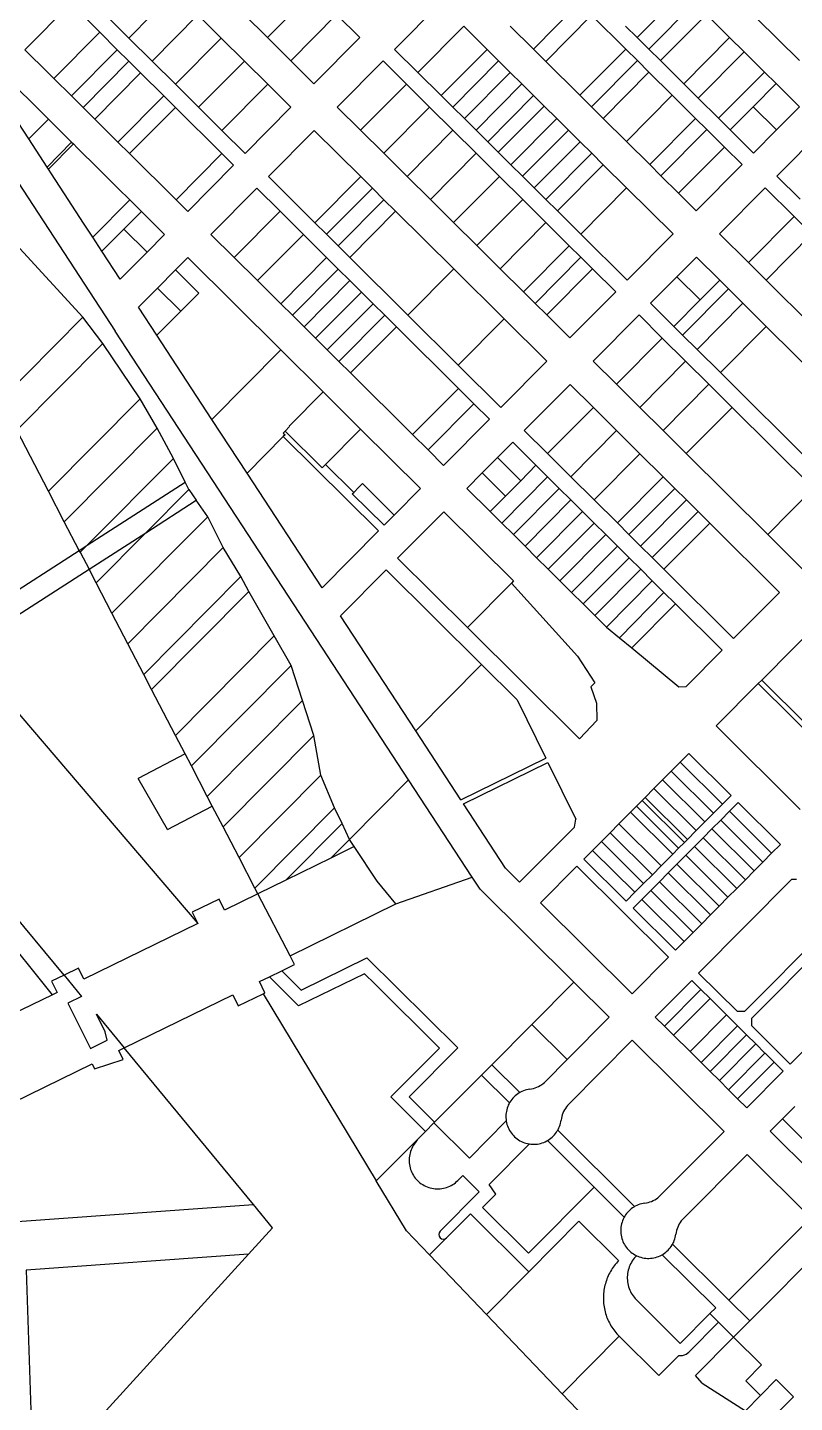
# Model space of a CAD drawing. Header units: inches. Extents: x 486468 to 494399, y 5455955 to 5460553.
# Drawn here: x 489970 to 490441, y 5457839 to 5458682 of the extents above; entities that cross this region are included whole.
import ezdxf

# ---------------------------------------------------------------- set-up
doc = ezdxf.new("R2010")
doc.units = ezdxf.units.IN
doc.header["$MEASUREMENT"] = 0
doc.layers.add('ParcelLines', color=10, linetype='Continuous')

msp = doc.modelspace()

# ---------------------------------------------------------------- linework, layer by layer
at = {"layer": 'ParcelLines', "color": 1}
for p, q in [((490443.624, 5458662.079), (490393.693, 5458711.657)), ((490032.411, 5458675.858), (490003.862, 5458704.208)), ((490117.369, 5458676.13), (490145.486, 5458704.462)), ((490344.196, 5458676.209), (490372.344, 5458704.558)), ((489968.665, 5458668.708), (489996.812, 5458697.058)), ((490223.498, 5458697.308), (490195.401, 5458668.96)), ((490280.488, 5458669.049), (490308.606, 5458697.418)), ((490379.464, 5458697.488), (490351.327, 5458669.139)), ((490032.411, 5458675.858), (490046.469, 5458690.048)), ((490074.747, 5458690.048), (490046.66, 5458661.709)), ((490074.747, 5458690.048), (490089.017, 5458675.879)), ((490117.369, 5458676.13), (490103.093, 5458690.285)), ((490159.765, 5458690.305), (490131.645, 5458661.975)), ((490159.765, 5458690.305), (490174.043, 5458676.149)), ((490316.156, 5458689.918), (490288.038, 5458661.549)), ((490337.137, 5458669.099), (490316.156, 5458689.918)), ((490337.076, 5458683.278), (490344.196, 5458676.209)), ((490358.477, 5458662.039), (490386.594, 5458690.408)), ((490400.864, 5458676.238), (490386.594, 5458690.408)), ((489986.405, 5458651.099), (490014.522, 5458679.468)), ((490014.522, 5458679.468), (490025.331, 5458668.728)), ((490046.66, 5458661.709), (490032.411, 5458675.858)), ((490060.91, 5458647.56), (490089.017, 5458675.879)), ((490089.017, 5458675.879), (490103.296, 5458661.7)), ((490131.645, 5458661.975), (490117.369, 5458676.13)), ((490174.043, 5458676.149), (490145.921, 5458647.82)), ((490237.778, 5458683.139), (490209.68, 5458654.79)), ((490252.058, 5458668.969), (490237.778, 5458683.139)), ((490266.178, 5458683.239), (490280.488, 5458669.049)), ((490344.196, 5458676.209), (490351.327, 5458669.139)), ((490400.864, 5458676.238), (490372.727, 5458647.889)), ((490409.754, 5458667.419), (490400.864, 5458676.238)), ((490025.331, 5458668.728), (489997.193, 5458640.379)), ((490025.331, 5458668.728), (490032.451, 5458661.649)), ((490195.401, 5458668.96), (490209.68, 5458654.79)), ((490223.93, 5458640.641), (490252.058, 5458668.969)), ((490259.179, 5458661.89), (490252.058, 5458668.969)), ((490280.488, 5458669.049), (490288.038, 5458661.549)), ((490337.137, 5458669.099), (490308.999, 5458640.76)), ((490344.257, 5458662.029), (490337.137, 5458669.099)), ((490351.327, 5458669.139), (490358.477, 5458662.039)), ((490381.576, 5458639.09), (490409.754, 5458667.419)), ((490422.295, 5458654.959), (490409.754, 5458667.419)), ((490004.313, 5458633.309), (490032.451, 5458661.649)), ((490032.451, 5458661.649), (490039.571, 5458654.569)), ((490060.91, 5458647.56), (490046.66, 5458661.709)), ((490103.296, 5458661.7), (490075.179, 5458633.391)), ((490103.296, 5458661.7), (490117.556, 5458647.56)), ((490145.921, 5458647.82), (490131.645, 5458661.975)), ((490188.352, 5458661.86), (490160.254, 5458633.511)), ((490202.621, 5458647.68), (490188.352, 5458661.86)), ((490259.179, 5458661.89), (490231.081, 5458633.541)), ((490266.309, 5458654.82), (490259.179, 5458661.89)), ((490288.038, 5458661.549), (490308.999, 5458640.76)), ((490316.149, 5458633.66), (490344.257, 5458662.029)), ((490351.407, 5458654.929), (490344.257, 5458662.029)), ((490358.477, 5458662.039), (490372.727, 5458647.889)), ((489954.516, 5458654.459), (489983.065, 5458626.109)), ((489997.193, 5458640.379), (489986.405, 5458651.099)), ((490039.571, 5458654.569), (490011.463, 5458626.21)), ((490039.571, 5458654.569), (490053.821, 5458640.42)), ((490209.68, 5458654.79), (490223.93, 5458640.641)), ((490238.211, 5458626.471), (490266.309, 5458654.82)), ((490273.459, 5458647.72), (490266.309, 5458654.82)), ((490351.407, 5458654.929), (490323.299, 5458626.561)), ((490365.687, 5458640.75), (490351.407, 5458654.929)), ((490422.295, 5458654.959), (490394.046, 5458626.71)), ((490429.395, 5458647.909), (490422.295, 5458654.959)), ((489970.966, 5458613.96), (489948.517, 5458648.359)), ((490075.179, 5458633.391), (490060.91, 5458647.56)), ((490089.458, 5458619.211), (490117.556, 5458647.56)), ((490117.556, 5458647.56), (490131.806, 5458633.411)), ((490202.621, 5458647.68), (490174.504, 5458619.361)), ((490216.871, 5458633.531), (490202.621, 5458647.68)), ((490273.459, 5458647.72), (490245.341, 5458619.401)), ((490280.589, 5458640.64), (490273.459, 5458647.72)), ((490372.727, 5458647.889), (490381.576, 5458639.09)), ((490415.286, 5458633.77), (490429.395, 5458647.909)), ((490443.695, 5458633.709), (490429.395, 5458647.909)), ((489934.018, 5458633.759), (490023.915, 5458496.064)), ((490004.313, 5458633.309), (489997.193, 5458640.379)), ((490011.463, 5458626.21), (490004.313, 5458633.309)), ((490025.713, 5458612.061), (490053.821, 5458640.42)), ((490060.97, 5458633.32), (490032.863, 5458604.961)), ((490053.821, 5458640.42), (490060.97, 5458633.32)), ((490060.97, 5458633.32), (490089.489, 5458604.991)), ((490089.458, 5458619.211), (490075.179, 5458633.391)), ((490131.806, 5458633.411), (490103.708, 5458605.062)), ((490160.254, 5458633.511), (490174.504, 5458619.361)), ((490188.774, 5458605.192), (490216.871, 5458633.531)), ((490231.141, 5458619.351), (490216.871, 5458633.531)), ((490223.93, 5458640.641), (490231.081, 5458633.541)), ((490231.081, 5458633.541), (490238.211, 5458626.471)), ((490252.491, 5458612.302), (490280.589, 5458640.64)), ((490287.079, 5458634.19), (490258.961, 5458605.872)), ((490287.079, 5458634.19), (490280.589, 5458640.64)), ((490294.859, 5458626.471), (490287.079, 5458634.19)), ((490308.999, 5458640.76), (490316.149, 5458633.66)), ((490316.149, 5458633.66), (490323.299, 5458626.561)), ((490337.549, 5458612.411), (490365.687, 5458640.75)), ((490379.968, 5458626.58), (490365.687, 5458640.75)), ((490381.576, 5458639.09), (490394.046, 5458626.71)), ((490401.166, 5458619.63), (490415.286, 5458633.77)), ((490429.626, 5458619.54), (490415.286, 5458633.77)), ((490429.626, 5458619.54), (490443.695, 5458633.709)), ((489983.065, 5458626.109), (489970.966, 5458613.96)), ((489983.065, 5458626.109), (489997.314, 5458611.961)), ((490025.713, 5458612.061), (490011.463, 5458626.21)), ((490238.211, 5458626.471), (490245.341, 5458619.401)), ((490266.741, 5458598.152), (490294.859, 5458626.471)), ((490301.99, 5458619.401), (490294.859, 5458626.471)), ((490323.299, 5458626.561), (490337.549, 5458612.411)), ((490379.968, 5458626.58), (490351.829, 5458598.241)), ((490386.867, 5458619.73), (490379.968, 5458626.58)), ((490394.046, 5458626.71), (490401.166, 5458619.63)), ((490103.708, 5458605.062), (490089.458, 5458619.211)), ((490146.056, 5458619.211), (490117.958, 5458590.862)), ((490174.586, 5458590.893), (490146.056, 5458619.211)), ((490174.504, 5458619.361), (490188.774, 5458605.192)), ((490231.141, 5458619.351), (490203.054, 5458591.013)), ((490245.412, 5458605.172), (490231.141, 5458619.351)), ((490245.341, 5458619.401), (490252.491, 5458612.302)), ((490301.99, 5458619.401), (490273.891, 5458591.052)), ((490309.14, 5458612.301), (490301.99, 5458619.401)), ((490358.749, 5458591.361), (490386.867, 5458619.73)), ((490397.707, 5458608.971), (490386.867, 5458619.73)), ((490401.166, 5458619.63), (490415.547, 5458605.361)), ((490415.547, 5458605.361), (490429.626, 5458619.54)), ((490429.847, 5458591.211), (490457.945, 5458619.56)), ((489982.225, 5458596.721), (489970.966, 5458613.96)), ((489982.225, 5458596.721), (489997.314, 5458611.961)), ((489998.394, 5458610.891), (489983.075, 5458595.421)), ((489997.314, 5458611.961), (489998.394, 5458610.891)), ((490032.863, 5458604.961), (490025.713, 5458612.061)), ((490252.491, 5458612.302), (490258.961, 5458605.872)), ((490281.012, 5458583.982), (490309.14, 5458612.301)), ((490316.26, 5458605.231), (490309.14, 5458612.301)), ((490337.549, 5458612.411), (490351.829, 5458598.241)), ((490397.707, 5458608.971), (490369.54, 5458580.652)), ((490408.497, 5458598.261), (490397.707, 5458608.971)), ((490061.362, 5458576.662), (490032.863, 5458604.961)), ((490061.362, 5458576.662), (490089.489, 5458604.991)), ((490089.489, 5458604.991), (490096.609, 5458597.912)), ((490188.774, 5458605.192), (490203.054, 5458591.013)), ((490217.303, 5458576.863), (490245.412, 5458605.172)), ((490259.662, 5458591.022), (490245.412, 5458605.172)), ((490258.961, 5458605.872), (490266.741, 5458598.152)), ((490316.26, 5458605.231), (490288.142, 5458576.903)), ((490323.39, 5458598.152), (490316.26, 5458605.231)), ((489983.075, 5458595.421), (489982.225, 5458596.721)), ((490096.609, 5458597.912), (490068.511, 5458569.562)), ((490117.958, 5458590.862), (490146.488, 5458562.533)), ((490146.488, 5458562.533), (490174.586, 5458590.893)), ((490181.736, 5458583.793), (490174.586, 5458590.893)), ((490203.054, 5458591.013), (490217.303, 5458576.863)), ((490259.662, 5458591.022), (490231.574, 5458562.694)), ((490273.942, 5458576.843), (490259.662, 5458591.022)), ((490266.741, 5458598.152), (490273.891, 5458591.052)), ((490273.891, 5458591.052), (490281.012, 5458583.982)), ((490295.292, 5458569.803), (490323.39, 5458598.152)), ((490337.67, 5458583.982), (490323.39, 5458598.152)), ((490351.829, 5458598.241), (490358.749, 5458591.361)), ((490358.749, 5458591.361), (490369.54, 5458580.652)), ((490380.35, 5458569.912), (490408.497, 5458598.261)), ((490444.097, 5458577.061), (490429.847, 5458591.211)), ((490110.909, 5458583.762), (490082.761, 5458555.413)), ((490125.179, 5458569.583), (490110.909, 5458583.762)), ((490181.736, 5458583.793), (490153.608, 5458555.464)), ((490188.856, 5458576.723), (490181.736, 5458583.793)), ((490281.012, 5458583.982), (490288.142, 5458576.903)), ((490337.67, 5458583.982), (490309.542, 5458555.653)), ((490366.201, 5458555.663), (490337.67, 5458583.982)), ((490394.649, 5458555.762), (490422.747, 5458584.061)), ((490422.747, 5458584.061), (490440.487, 5458566.451)), ((490032.993, 5458576.542), (490010.305, 5458553.702)), ((490032.993, 5458576.542), (490040.093, 5458569.492)), ((490068.511, 5458569.562), (490061.362, 5458576.662)), ((490160.758, 5458548.364), (490188.856, 5458576.723)), ((490195.986, 5458569.644), (490188.856, 5458576.723)), ((490217.303, 5458576.863), (490231.574, 5458562.694)), ((490245.854, 5458548.514), (490273.942, 5458576.843)), ((490288.212, 5458562.673), (490273.942, 5458576.843)), ((490288.142, 5458576.903), (490295.292, 5458569.803)), ((490369.54, 5458580.652), (490380.35, 5458569.912)), ((490029.354, 5458558.672), (490040.093, 5458569.492)), ((490040.093, 5458569.492), (490054.363, 5458555.313)), ((490097.031, 5458541.234), (490125.179, 5458569.583)), ((490139.419, 5458555.424), (490125.179, 5458569.583)), ((490195.986, 5458569.644), (490167.888, 5458541.285)), ((490231.665, 5458534.225), (490195.986, 5458569.644)), ((490295.292, 5458569.803), (490309.542, 5458555.653)), ((490412.379, 5458538.143), (490440.487, 5458566.451)), ((490440.487, 5458566.451), (490451.308, 5458555.722)), ((490015.915, 5458545.112), (490029.354, 5458558.672)), ((490043.614, 5458544.463), (490029.354, 5458558.672)), ((490146.488, 5458562.533), (490153.608, 5458555.464)), ((490231.574, 5458562.694), (490245.854, 5458548.514)), ((490288.212, 5458562.673), (490260.104, 5458534.365)), ((490302.483, 5458548.494), (490288.212, 5458562.673)), ((489963.367, 5458549.212), (490004.166, 5458504.713)), ((490015.915, 5458545.112), (490010.305, 5458553.702)), ((490054.363, 5458555.313), (490043.614, 5458544.463)), ((490082.761, 5458555.413), (490097.031, 5458541.234)), ((490139.419, 5458555.424), (490111.311, 5458527.064)), ((490153.659, 5458541.264), (490139.419, 5458555.424)), ((490153.608, 5458555.464), (490160.758, 5458548.364)), ((490160.758, 5458548.364), (490167.888, 5458541.285)), ((490245.854, 5458548.514), (490260.104, 5458534.365)), ((490274.375, 5458520.195), (490302.483, 5458548.494)), ((490309.603, 5458541.414), (490302.483, 5458548.494)), ((490309.542, 5458555.653), (490338.103, 5458527.314)), ((490338.103, 5458527.314), (490366.201, 5458555.663)), ((490412.379, 5458538.143), (490394.649, 5458555.762)), ((490451.308, 5458555.722), (490423.189, 5458527.403)), ((490027.165, 5458527.863), (490015.915, 5458545.112)), ((490043.614, 5458544.463), (490027.165, 5458527.863)), ((490061, 5458533.586), (490068.571, 5458541.215)), ((490068.571, 5458541.215), (490125.613, 5458484.502)), ((490097.031, 5458541.234), (490111.311, 5458527.064)), ((490125.551, 5458512.905), (490153.659, 5458541.264)), ((490160.809, 5458534.165), (490153.659, 5458541.264)), ((490167.888, 5458541.285), (490203.558, 5458505.867)), ((490309.603, 5458541.414), (490281.505, 5458513.115)), ((490316.733, 5458534.344), (490309.603, 5458541.414)), ((490368.462, 5458529.353), (490380.501, 5458541.463)), ((490380.501, 5458541.463), (490394.75, 5458527.313)), ((490049.967, 5458522.47), (490061, 5458533.586)), ((490061, 5458533.586), (490075.262, 5458519.419)), ((490160.809, 5458534.165), (490132.701, 5458505.805)), ((490167.959, 5458527.065), (490160.809, 5458534.165)), ((490203.558, 5458505.867), (490231.665, 5458534.225)), ((490262.586, 5458503.546), (490231.665, 5458534.225)), ((490260.104, 5458534.365), (490274.375, 5458520.195)), ((490288.655, 5458506.015), (490316.733, 5458534.344)), ((490331.003, 5458520.164), (490316.733, 5458534.344)), ((490423.189, 5458527.403), (490412.379, 5458538.143)), ((490111.311, 5458527.064), (490125.551, 5458512.905)), ((490139.821, 5458498.736), (490167.959, 5458527.065)), ((490175.059, 5458520.015), (490167.959, 5458527.065)), ((490352.353, 5458513.164), (490368.462, 5458529.353)), ((490368.462, 5458529.353), (490382.732, 5458515.184)), ((490382.732, 5458515.184), (490394.75, 5458527.313)), ((490394.75, 5458527.313), (490400.17, 5458521.933)), ((490451.759, 5458499.023), (490423.189, 5458527.403)), ((490038.285, 5458510.7), (490049.967, 5458522.47)), ((490064.237, 5458508.312), (490049.967, 5458522.47)), ((490075.262, 5458519.419), (490064.237, 5458508.312)), ((490175.059, 5458520.015), (490146.951, 5458491.656)), ((490182.209, 5458512.916), (490175.059, 5458520.015)), ((490274.375, 5458520.195), (490281.505, 5458513.115)), ((490302.905, 5458491.866), (490331.003, 5458520.164)), ((490366.643, 5458498.954), (490382.732, 5458515.184)), ((490400.17, 5458521.933), (490372.033, 5458493.595)), ((490400.17, 5458521.933), (490409.02, 5458513.133)), ((490049.537, 5458493.502), (490038.285, 5458510.7)), ((490064.237, 5458508.312), (490049.537, 5458493.502)), ((490125.551, 5458512.905), (490132.701, 5458505.805)), ((490154.071, 5458484.577), (490182.209, 5458512.916)), ((490189.359, 5458505.816), (490182.209, 5458512.916)), ((490281.505, 5458513.115), (490288.655, 5458506.015)), ((490366.643, 5458498.954), (490352.353, 5458513.164)), ((490380.913, 5458484.776), (490409.02, 5458513.133)), ((490409.02, 5458513.133), (490423.29, 5458498.954)), ((490004.166, 5458504.713), (489949.468, 5458449.563)), ((490016.415, 5458488.464), (490004.166, 5458504.713)), ((490132.701, 5458505.805), (490139.821, 5458498.736)), ((490139.821, 5458498.736), (490146.951, 5458491.656)), ((490189.359, 5458505.816), (490161.221, 5458477.477)), ((490168.371, 5458470.377), (490196.449, 5458498.757)), ((490196.449, 5458498.757), (490189.359, 5458505.816)), ((490234.499, 5458460.958), (490196.449, 5458498.757)), ((490203.558, 5458505.867), (490234.468, 5458475.177)), ((490262.586, 5458503.546), (490234.468, 5458475.177)), ((490288.756, 5458477.567), (490262.586, 5458503.546)), ((490288.655, 5458506.015), (490302.905, 5458491.866)), ((490317.155, 5458477.667), (490345.303, 5458506.014)), ((490345.303, 5458506.014), (490359.573, 5458491.835)), ((490372.033, 5458493.595), (490366.643, 5458498.954)), ((490423.29, 5458498.954), (490395.182, 5458470.596)), ((490423.29, 5458498.954), (490480.411, 5458442.225)), ((490147.668, 5458306.824), (490023.915, 5458496.064)), ((490083.305, 5458441.891), (490049.537, 5458493.502)), ((490146.951, 5458491.656), (490154.071, 5458484.577)), ((490359.573, 5458491.835), (490331.425, 5458463.487)), ((490359.573, 5458491.835), (490373.814, 5458477.676)), ((490380.913, 5458484.776), (490372.033, 5458493.595)), ((489963.618, 5458435.264), (490016.415, 5458488.464)), ((490039.316, 5458454.515), (490016.415, 5458488.464)), ((490083.305, 5458441.891), (490125.613, 5458484.502)), ((490125.613, 5458484.502), (490151.494, 5458458.77)), ((490154.071, 5458484.577), (490161.221, 5458477.477)), ((490395.182, 5458470.596), (490380.913, 5458484.776)), ((490161.221, 5458477.477), (490168.371, 5458470.377)), ((490234.468, 5458475.177), (490260.608, 5458449.219)), ((490260.608, 5458449.219), (490288.756, 5458477.567)), ((490331.425, 5458463.487), (490317.155, 5458477.667)), ((490345.695, 5458449.307), (490373.814, 5458477.676)), ((490373.814, 5458477.676), (490388.114, 5458463.476)), ((490168.371, 5458470.377), (490206.372, 5458432.631)), ((490452.232, 5458413.896), (490395.182, 5458470.596)), ((490151.494, 5458458.77), (490130.629, 5458437.804)), ((490151.494, 5458458.77), (490174.519, 5458435.878)), ((490234.499, 5458460.958), (490206.372, 5458432.631)), ((490244.009, 5458451.509), (490234.499, 5458460.958)), ((490274.908, 5458435.069), (490303.006, 5458463.418)), ((490303.006, 5458463.418), (490317.296, 5458449.208)), ((490345.695, 5458449.307), (490331.425, 5458463.487)), ((490388.114, 5458463.476), (490359.996, 5458435.108)), ((490388.114, 5458463.476), (490402.383, 5458449.296)), ((489983.099, 5458397.805), (490039.316, 5458454.515)), ((490049.716, 5458436.466), (490039.316, 5458454.515)), ((490215.882, 5458423.191), (490244.009, 5458451.509)), ((490253.509, 5458442.069), (490244.009, 5458451.509)), ((490317.296, 5458449.208), (490289.178, 5458420.89)), ((490317.296, 5458449.208), (490331.566, 5458435.028)), ((490359.996, 5458435.108), (490345.695, 5458449.307)), ((490374.246, 5458420.958), (490402.383, 5458449.296)), ((490402.383, 5458449.296), (490452.349, 5458399.67)), ((490104.864, 5458408.94), (490083.305, 5458441.891)), ((490225.412, 5458413.721), (490253.509, 5458442.069)), ((489983.099, 5458397.805), (489963.618, 5458435.264)), ((490049.716, 5458436.466), (489992.819, 5458379.116)), ((490059.716, 5458417.967), (490049.716, 5458436.466)), ((490127.133, 5458431.409), (490104.864, 5458408.94)), ((490128.182, 5458434.607), (490127.133, 5458433.557)), ((490127.133, 5458433.557), (490128.182, 5458432.458)), ((490128.182, 5458432.458), (490127.133, 5458431.409)), ((490127.133, 5458431.409), (490185.444, 5458373.452)), ((490150.864, 5458412.12), (490128.179, 5458434.604)), ((490130.979, 5458437.455), (490128.182, 5458434.607)), ((490130.629, 5458437.804), (490130.979, 5458437.455)), ((490174.519, 5458435.878), (490153.015, 5458414.271)), ((490174.519, 5458435.878), (490211.175, 5458399.433)), ((490206.372, 5458432.631), (490215.882, 5458423.191)), ((490289.178, 5458420.89), (490274.908, 5458435.069)), ((490303.419, 5458406.73), (490331.566, 5458435.028)), ((490331.566, 5458435.028), (490345.807, 5458420.868)), ((490374.246, 5458420.958), (490359.996, 5458435.108)), ((490215.882, 5458423.191), (490225.412, 5458413.721)), ((490258.44, 5458418.49), (490267.809, 5458427.92)), ((490267.809, 5458427.92), (490282.079, 5458413.75)), ((490006.873, 5458364.706), (490059.716, 5458417.967)), ((490066.914, 5458403.38), (490059.716, 5458417.967)), ((490153.015, 5458414.271), (490150.864, 5458412.12)), ((490170.303, 5458397.084), (490153.015, 5458414.271)), ((490249.05, 5458409.031), (490258.44, 5458418.49)), ((490272.73, 5458404.311), (490258.44, 5458418.49)), ((490272.73, 5458404.311), (490282.079, 5458413.75)), ((490282.079, 5458413.75), (490289.209, 5458406.67)), ((490303.419, 5458406.73), (490289.178, 5458420.89)), ((490345.807, 5458420.868), (490317.719, 5458392.53)), ((490345.807, 5458420.868), (490360.107, 5458406.669)), ((490424.218, 5458371.336), (490374.246, 5458420.958)), ((490150.87, 5458338.625), (490104.864, 5458408.94)), ((490239.662, 5458399.571), (490249.05, 5458409.031)), ((490263.37, 5458394.861), (490249.05, 5458409.031)), ((490289.209, 5458406.67), (490261.061, 5458378.322)), ((490289.209, 5458406.67), (490296.349, 5458399.56)), ((490317.719, 5458392.53), (490303.419, 5458406.73)), ((490331.989, 5458378.35), (490360.107, 5458406.669)), ((490360.107, 5458406.669), (490367.227, 5458399.599)), ((489992.819, 5458379.116), (489983.099, 5458397.805)), ((490006.873, 5458364.706), (490066.914, 5458403.38)), ((490069.116, 5458398.917), (490042.782, 5458372.379)), ((490069.116, 5458398.917), (490066.914, 5458403.38)), ((490069.116, 5458398.917), (490073.707, 5458392.298)), ((490169.404, 5458396.235), (490170.303, 5458397.084)), ((490173.501, 5458400.332), (490175.65, 5458402.48)), ((490175.65, 5458402.48), (490195.137, 5458383.195)), ((490211.175, 5458399.433), (490195.137, 5458383.195)), ((490253.961, 5458385.372), (490239.662, 5458399.571)), ((490263.37, 5458394.861), (490272.73, 5458404.311)), ((490268.211, 5458371.222), (490296.349, 5458399.56)), ((490296.349, 5458399.56), (490303.469, 5458392.49)), ((490367.227, 5458399.599), (490339.109, 5458371.27)), ((490367.227, 5458399.599), (490374.357, 5458392.519)), ((490424.218, 5458371.336), (490452.349, 5458399.67)), ((490042.782, 5458372.379), (490073.707, 5458392.298)), ((490080.767, 5458382.118), (490073.707, 5458392.298)), ((490169.404, 5458396.235), (490188.922, 5458376.91)), ((490253.961, 5458385.372), (490263.37, 5458394.861)), ((490303.469, 5458392.49), (490275.361, 5458364.122)), ((490303.469, 5458392.49), (490310.619, 5458385.39)), ((490331.989, 5458378.35), (490317.719, 5458392.53)), ((490346.259, 5458364.17), (490374.357, 5458392.519)), ((490374.357, 5458392.519), (490381.497, 5458385.409)), ((490022.03, 5458322.929), (490080.767, 5458382.118)), ((490090.317, 5458363.22), (490080.767, 5458382.118)), ((490188.922, 5458376.91), (490195.137, 5458383.195)), ((490197.165, 5458356.724), (490225.513, 5458385.272)), ((490225.513, 5458385.272), (490268.313, 5458342.773)), ((490261.061, 5458378.322), (490253.961, 5458385.372)), ((490282.511, 5458357.022), (490310.619, 5458385.39)), ((490310.619, 5458385.39), (490317.769, 5458378.291)), ((490381.497, 5458385.409), (490353.379, 5458357.09)), ((490381.497, 5458385.409), (490388.617, 5458378.329)), ((490001.959, 5458361.54), (489992.819, 5458379.116)), ((490007.98, 5458349.962), (490042.782, 5458372.379)), ((490042.782, 5458372.379), (490012.299, 5458341.658)), ((490185.444, 5458373.452), (490150.87, 5458338.625)), ((490268.211, 5458371.222), (490261.061, 5458378.322)), ((490275.361, 5458364.122), (490268.211, 5458371.222)), ((490317.769, 5458378.291), (490289.611, 5458349.972)), ((490296.762, 5458342.872), (490324.899, 5458371.211)), ((490317.769, 5458378.291), (490324.899, 5458371.211)), ((490324.899, 5458371.211), (490332.019, 5458364.131)), ((490339.109, 5458371.27), (490331.989, 5458378.35)), ((490346.259, 5458364.17), (490339.109, 5458371.27)), ((490360.529, 5458349.99), (490388.617, 5458378.329)), ((490388.617, 5458378.329), (490431.456, 5458335.769)), ((490445.605, 5458350.068), (490424.218, 5458371.336)), ((490001.959, 5458361.54), (490006.873, 5458364.706)), ((490006.873, 5458364.706), (490002.569, 5458360.368)), ((490090.317, 5458363.22), (490031.76, 5458304.22)), ((490101.168, 5458345.571), (490090.317, 5458363.22)), ((490282.511, 5458357.022), (490275.361, 5458364.122)), ((490332.019, 5458364.131), (490303.912, 5458335.772)), ((490332.019, 5458364.131), (490339.169, 5458357.031)), ((490353.379, 5458357.09), (490346.259, 5458364.17)), ((489922.817, 5458310.564), (490001.959, 5458361.54)), ((490002.569, 5458360.368), (490001.959, 5458361.54)), ((490002.569, 5458360.368), (490007.98, 5458349.962)), ((490240.006, 5458314.215), (490197.165, 5458356.724)), ((490289.611, 5458349.972), (490282.511, 5458357.022)), ((490311.042, 5458328.692), (490339.169, 5458357.031)), ((490339.169, 5458357.031), (490346.319, 5458349.931)), ((490360.529, 5458349.99), (490353.379, 5458357.09)), ((489931.329, 5458300.59), (490007.98, 5458349.962)), ((490012.299, 5458341.658), (490007.98, 5458349.962)), ((490162.118, 5458321.424), (490190.116, 5458349.624)), ((490190.116, 5458349.624), (490248.716, 5458291.426)), ((490296.762, 5458342.872), (490289.611, 5458349.972)), ((490346.319, 5458349.931), (490318.162, 5458321.623)), ((490346.319, 5458349.931), (490353.419, 5458342.881)), ((490403.308, 5458307.471), (490360.529, 5458349.99)), ((490420.518, 5458281.961), (490491.753, 5458353.767)), ((490022.03, 5458322.929), (490012.299, 5458341.658)), ((490041.509, 5458285.471), (490101.168, 5458345.571)), ((490106.068, 5458336.272), (490101.168, 5458345.571)), ((490267.013, 5458341.473), (490240.006, 5458314.215)), ((490268.313, 5458342.773), (490267.013, 5458341.473)), ((490267.013, 5458341.473), (490307.463, 5458296.624)), ((490303.912, 5458335.772), (490296.762, 5458342.872)), ((490325.312, 5458314.523), (490353.419, 5458342.881)), ((490353.419, 5458342.881), (490360.569, 5458335.781)), ((490106.068, 5458336.272), (490046.37, 5458276.121)), ((490121.519, 5458309.023), (490106.068, 5458336.272)), ((490311.042, 5458328.692), (490303.912, 5458335.772)), ((490360.569, 5458335.781), (490333.282, 5458307.943)), ((490360.569, 5458335.781), (490367.72, 5458328.681)), ((490431.456, 5458335.769), (490403.308, 5458307.471)), ((490031.76, 5458304.22), (490022.03, 5458322.929)), ((490208.349, 5458250.719), (490162.118, 5458321.424)), ((490318.162, 5458321.623), (490311.042, 5458328.692)), ((490325.312, 5458314.523), (490318.162, 5458321.623)), ((490340.862, 5458301.673), (490367.72, 5458328.681)), ((490367.72, 5458328.681), (490396.259, 5458300.321)), ((490308.865, 5458245.876), (490240.006, 5458314.215)), ((490325.312, 5458314.523), (490333.282, 5458307.943)), ((490041.509, 5458285.471), (490031.76, 5458304.22)), ((490121.519, 5458309.023), (490060.98, 5458248.033)), ((490131.919, 5458290.974), (490121.519, 5458309.023)), ((490203.931, 5458220.79), (490147.668, 5458306.824)), ((490333.282, 5458307.943), (490340.862, 5458301.673)), ((489931.329, 5458300.59), (490074.624, 5458132.677)), ((490307.463, 5458296.624), (490318.163, 5458280.324)), ((490340.862, 5458301.673), (490369.661, 5458277.873)), ((490396.259, 5458300.321), (490374.161, 5458278.072)), ((490070.731, 5458229.284), (490131.919, 5458290.974)), ((490138.92, 5458269.475), (490131.919, 5458290.974)), ((490248.716, 5458291.426), (490208.349, 5458250.719)), ((490248.716, 5458291.426), (490270.516, 5458269.776)), ((490046.37, 5458276.121), (490041.509, 5458285.471)), ((490318.163, 5458280.324), (490315.664, 5458277.774)), ((490392.61, 5458253.823), (490418.378, 5458279.801)), ((490418.378, 5458279.801), (490420.518, 5458281.961)), ((490471.788, 5458226.841), (490418.378, 5458279.801)), ((490420.518, 5458281.961), (490448.008, 5458254.721)), ((490060.98, 5458248.033), (490046.37, 5458276.121)), ((490315.664, 5458277.774), (490319.214, 5458267.774)), ((490369.661, 5458277.873), (490374.161, 5458278.072)), ((490138.92, 5458269.475), (490080.461, 5458210.565)), ((490145.921, 5458247.976), (490138.92, 5458269.475)), ((490270.516, 5458269.776), (490288.114, 5458233.978)), ((490319.214, 5458267.774), (490319.414, 5458257.175)), ((490319.414, 5458257.175), (490308.865, 5458245.876)), ((490444.11, 5458202.572), (490392.61, 5458253.823)), ((490066.911, 5458236.613), (490060.98, 5458248.033)), ((490090.212, 5458191.816), (490145.921, 5458247.976)), ((490150.071, 5458223.577), (490145.921, 5458247.976)), ((490235.947, 5458208.499), (490208.349, 5458250.719)), ((490066.911, 5458236.613), (490038.191, 5458221.632)), ((490070.731, 5458229.284), (490066.911, 5458236.613)), ((490370.513, 5458231.574), (490375.863, 5458236.974)), ((490375.863, 5458236.974), (490401.762, 5458211.174)), ((490080.461, 5458210.565), (490070.731, 5458229.284)), ((490235.947, 5458208.499), (490288.114, 5458233.978)), ((490237.6, 5458205.969), (490289.437, 5458231.287)), ((490289.437, 5458231.287), (490306.443, 5458196.617)), ((490365.104, 5458226.134), (490370.513, 5458231.574)), ((490370.513, 5458231.574), (490396.412, 5458205.774)), ((490056.072, 5458190.374), (490038.191, 5458221.632)), ((490150.071, 5458223.577), (490099.963, 5458173.067)), ((490158.572, 5458203.628), (490150.071, 5458223.577)), ((490167.722, 5458184.23), (490203.931, 5458220.79)), ((490243.032, 5458160.981), (490203.931, 5458220.79)), ((490354.394, 5458215.345), (490359.744, 5458220.735)), ((490359.744, 5458220.735), (490365.104, 5458226.134)), ((490385.673, 5458194.965), (490359.744, 5458220.735)), ((490365.104, 5458226.134), (490391.052, 5458200.384)), ((490349.015, 5458209.925), (490354.394, 5458215.345)), ((490354.394, 5458215.345), (490380.323, 5458189.565)), ((490401.762, 5458211.174), (490396.412, 5458205.774)), ((490056.072, 5458190.374), (490083.522, 5458204.675)), ((490083.522, 5458204.675), (490080.461, 5458210.565)), ((490090.212, 5458191.816), (490083.522, 5458204.675)), ((490109.693, 5458154.348), (490158.572, 5458203.628)), ((490163.142, 5458193.939), (490158.572, 5458203.628)), ((490263.398, 5458166.464), (490237.6, 5458205.969)), ((490340.076, 5458200.916), (490343.665, 5458204.526)), ((490343.665, 5458204.526), (490347.225, 5458208.116)), ((490369.565, 5458178.726), (490343.665, 5458204.526)), ((490347.225, 5458208.116), (490349.015, 5458209.925)), ((490347.225, 5458208.116), (490373.175, 5458182.366)), ((490374.965, 5458184.175), (490349.015, 5458209.925)), ((490396.412, 5458205.774), (490391.052, 5458200.384)), ((490400.732, 5458201.454), (490406.112, 5458206.874)), ((490406.112, 5458206.874), (490432.011, 5458181.124)), ((490163.142, 5458193.939), (490128.673, 5458159.179)), ((490167.722, 5458184.23), (490163.142, 5458193.939)), ((490305.63, 5458191.781), (490306.443, 5458196.617)), ((490332.936, 5458193.707), (490340.076, 5458200.916)), ((490340.076, 5458200.916), (490366.006, 5458175.136)), ((490385.673, 5458194.965), (490380.323, 5458189.565)), ((490391.052, 5458200.384), (490385.673, 5458194.965)), ((490390.023, 5458190.665), (490395.372, 5458196.064)), ((490395.372, 5458196.064), (490400.732, 5458201.454)), ((490395.372, 5458196.064), (490421.282, 5458170.304)), ((490426.632, 5458175.704), (490400.732, 5458201.454)), ((490099.963, 5458173.067), (490090.212, 5458191.816)), ((490271.988, 5458157.916), (490305.63, 5458191.781)), ((490322.197, 5458182.897), (490327.577, 5458188.317)), ((490327.577, 5458188.317), (490332.936, 5458193.707)), ((490327.577, 5458188.317), (490353.507, 5458162.537)), ((490358.856, 5458167.937), (490332.936, 5458193.707)), ((490380.323, 5458189.565), (490374.965, 5458184.175)), ((490384.643, 5458185.255), (490390.023, 5458190.665)), ((490415.903, 5458164.885), (490390.023, 5458190.665)), ((490156.273, 5458172.73), (490167.722, 5458184.23)), ((490170.643, 5458179.8), (490156.273, 5458172.73)), ((490170.643, 5458179.8), (490167.722, 5458184.23)), ((490184.673, 5458158.532), (490170.643, 5458179.8)), ((490311.468, 5458172.078), (490316.818, 5458177.478)), ((490316.818, 5458177.478), (490322.197, 5458182.897)), ((490316.818, 5458177.478), (490342.768, 5458151.728)), ((490348.127, 5458157.117), (490322.197, 5458182.897)), ((490369.565, 5458178.726), (490366.006, 5458175.136)), ((490373.175, 5458182.366), (490369.565, 5458178.726)), ((490374.965, 5458184.175), (490373.175, 5458182.366)), ((490373.925, 5458174.466), (490379.284, 5458179.855)), ((490379.284, 5458179.855), (490384.643, 5458185.255)), ((490405.204, 5458154.085), (490379.284, 5458179.855)), ((490384.643, 5458185.255), (490410.553, 5458159.485)), ((490432.011, 5458181.124), (490426.632, 5458175.704)), ((490109.693, 5458154.348), (490099.963, 5458173.067)), ((490156.273, 5458172.73), (490128.673, 5458159.179)), ((490337.418, 5458146.328), (490311.468, 5458172.078)), ((490366.006, 5458175.136), (490358.856, 5458167.937)), ((490363.166, 5458163.627), (490368.546, 5458169.046)), ((490368.546, 5458169.046), (490373.925, 5458174.466)), ((490394.474, 5458143.266), (490368.546, 5458169.046)), ((490373.925, 5458174.466), (490399.824, 5458148.666)), ((490421.282, 5458170.304), (490415.903, 5458164.885)), ((490426.632, 5458175.704), (490421.282, 5458170.304)), ((490196.174, 5458144.733), (490243.032, 5458160.981)), ((490247.772, 5458153.731), (490243.032, 5458160.981)), ((490263.398, 5458166.464), (490271.988, 5458157.916)), ((490284.821, 5458145.23), (490307.169, 5458167.778)), ((490307.169, 5458167.778), (490363.367, 5458111.928)), ((490353.507, 5458162.537), (490348.127, 5458157.117)), ((490358.856, 5458167.937), (490353.507, 5458162.537)), ((490357.807, 5458158.237), (490363.166, 5458163.627)), ((490363.166, 5458163.627), (490389.125, 5458137.866)), ((490415.903, 5458164.885), (490410.553, 5458159.485)), ((490111.554, 5458150.768), (490109.693, 5458154.348)), ((490128.673, 5458159.179), (490111.554, 5458150.768)), ((490196.174, 5458144.733), (490184.673, 5458158.532)), ((490305.232, 5458096.641), (490247.772, 5458153.731)), ((490348.127, 5458157.117), (490342.768, 5458151.728)), ((490347.078, 5458147.418), (490352.457, 5458152.837)), ((490352.457, 5458152.837), (490357.807, 5458158.237)), ((490352.457, 5458152.837), (490378.396, 5458127.047)), ((490383.775, 5458132.467), (490357.807, 5458158.237)), ((490381.867, 5458102.178), (490439.012, 5458159.774)), ((490405.204, 5458154.085), (490399.824, 5458148.666)), ((490410.553, 5458159.485), (490405.204, 5458154.085)), ((490439.012, 5458159.774), (490441.862, 5458159.774)), ((489992.662, 5458100.934), (489956.221, 5458145.121)), ((490087.724, 5458147.527), (490071.274, 5458139.476)), ((490091.074, 5458140.727), (490087.724, 5458147.527)), ((490111.554, 5458150.768), (490091.074, 5458140.727)), ((490131.275, 5458112.83), (490111.554, 5458150.768)), ((490131.275, 5458112.83), (490196.174, 5458144.733)), ((490341.02, 5458089.43), (490284.821, 5458145.23)), ((490342.768, 5458151.728), (490337.418, 5458146.328)), ((490341.718, 5458142.028), (490347.078, 5458147.418)), ((490373.046, 5458121.648), (490347.078, 5458147.418)), ((490399.824, 5458148.666), (490394.474, 5458143.266)), ((489985.523, 5458088.924), (489946.561, 5458137.381)), ((490071.274, 5458139.476), (490074.624, 5458132.677)), ((490367.667, 5458116.228), (490341.718, 5458142.028)), ((490389.125, 5458137.866), (490383.775, 5458132.467)), ((490394.474, 5458143.266), (490389.125, 5458137.866)), ((490466.411, 5458135.423), (490409.966, 5458078.577)), ((490074.624, 5458132.677), (490004.772, 5458098.375)), ((490378.396, 5458127.047), (490373.046, 5458121.648)), ((490383.775, 5458132.467), (490378.396, 5458127.047)), ((490470.703, 5458131.133), (490414.269, 5458074.272)), ((490373.046, 5458121.648), (490367.667, 5458116.228)), ((490134.075, 5458107.531), (490131.275, 5458112.83)), ((490138.126, 5458091.782), (490178.426, 5458111.483)), ((490178.426, 5458111.483), (490234.127, 5458056.236)), ((490363.367, 5458111.928), (490341.02, 5458089.43)), ((490001.422, 5458105.224), (489992.662, 5458100.934)), ((490004.772, 5458098.375), (490001.422, 5458105.224)), ((490118.626, 5458099.93), (490126.165, 5458103.64)), ((490126.165, 5458103.64), (490134.075, 5458107.531)), ((490126.165, 5458103.64), (490138.126, 5458091.782)), ((490176.826, 5458101.783), (490136.526, 5458082.132)), ((490183.176, 5458095.484), (490176.826, 5458101.783)), ((490405.666, 5458078.578), (490381.867, 5458102.178)), ((490438.072, 5458046.327), (490496.09, 5458104.781)), ((489992.662, 5458100.934), (489984.972, 5458097.174)), ((489984.972, 5458097.174), (489988.373, 5458090.324)), ((489992.662, 5458100.934), (490003.423, 5458087.875)), ((490112.526, 5458096.93), (490118.626, 5458099.93)), ((490115.876, 5458090.13), (490112.526, 5458096.93)), ((490136.526, 5458082.132), (490118.626, 5458099.93)), ((490222.828, 5458056.186), (490183.176, 5458095.484)), ((490326.971, 5458075.031), (490305.232, 5458096.641)), ((490355.269, 5458075.23), (490377.617, 5458097.728)), ((490377.617, 5458097.728), (490383.232, 5458092.154)), ((489985.523, 5458088.924), (489960.262, 5458076.534)), ((489988.373, 5458090.324), (489985.523, 5458088.924)), ((490003.423, 5458087.875), (489995.023, 5458083.774)), ((490029.534, 5458056.247), (490096.126, 5458088.879)), ((490096.126, 5458088.879), (490099.476, 5458082.08)), ((490099.476, 5458082.08), (490114.676, 5458089.54)), ((490114.676, 5458089.54), (490115.876, 5458090.13)), ((490383.232, 5458092.154), (490360.882, 5458069.652)), ((490366.495, 5458064.074), (490388.846, 5458086.579)), ((490383.232, 5458092.154), (490388.846, 5458086.579)), ((490388.846, 5458086.579), (490398.976, 5458076.521)), ((489995.023, 5458083.774), (490008.874, 5458055.926)), ((490017.823, 5458066.126), (490012.473, 5458076.976)), ((490012.473, 5458076.976), (490029.534, 5458056.247)), ((490398.976, 5458076.521), (490376.625, 5458054.007)), ((490398.976, 5458076.521), (490405.689, 5458069.855)), ((490409.966, 5458078.577), (490405.666, 5458078.578)), ((490254.936, 5458045.975), (490279.474, 5458070.683)), ((490301.224, 5458049.083), (490279.474, 5458070.683)), ((490301.224, 5458049.083), (490326.971, 5458075.031)), ((490360.882, 5458069.652), (490355.269, 5458075.23)), ((490366.495, 5458064.074), (490360.882, 5458069.652)), ((490383.333, 5458047.341), (490405.689, 5458069.855)), ((490405.689, 5458069.855), (490411.303, 5458064.281)), ((490414.269, 5458074.272), (490414.284, 5458069.962)), ((490438.072, 5458046.327), (490414.284, 5458069.962)), ((490008.874, 5458055.926), (490019.124, 5458060.926)), ((490019.124, 5458060.926), (490017.823, 5458066.126)), ((490341.121, 5458060.931), (490302.275, 5458021.734)), ((490397.419, 5458005.03), (490341.121, 5458060.931)), ((490376.625, 5458054.007), (490366.495, 5458064.074)), ((490411.303, 5458064.281), (490388.946, 5458041.763)), ((490411.303, 5458064.281), (490416.917, 5458058.706)), ((490026.224, 5458054.627), (490029.534, 5458056.247)), ((490028.924, 5458049.077), (490026.224, 5458054.627)), ((490108.776, 5457960.131), (490029.534, 5458056.247)), ((490234.127, 5458056.236), (490204.329, 5458026.188)), ((490383.333, 5458047.341), (490376.625, 5458054.007)), ((490394.558, 5458036.185), (490416.917, 5458058.706)), ((490422.531, 5458053.132), (490400.171, 5458030.607)), ((490416.917, 5458058.706), (490422.531, 5458053.132)), ((490422.606, 5458053.058), (490428.146, 5458047.557)), ((489941.672, 5458013.123), (490009.824, 5458046.576)), ((490009.824, 5458046.576), (490011.374, 5458043.376)), ((490011.374, 5458043.376), (490028.924, 5458049.077)), ((490248.607, 5458039.606), (490254.936, 5458045.975)), ((490254.936, 5458045.975), (490272.176, 5458028.885)), ((490288.075, 5458035.834), (490301.224, 5458049.083)), ((490388.946, 5458041.763), (490383.333, 5458047.341)), ((490405.784, 5458025.029), (490428.146, 5458047.557)), ((490428.146, 5458047.557), (490433.76, 5458041.983)), ((490219.948, 5458010.718), (490248.607, 5458039.606)), ((490394.558, 5458036.185), (490388.946, 5458041.763)), ((490400.171, 5458030.607), (490394.558, 5458036.185)), ((490433.76, 5458041.983), (490411.396, 5458019.451)), ((490214.319, 5458005.048), (490193.029, 5458026.188)), ((490405.784, 5458025.029), (490400.171, 5458030.607)), ((490411.396, 5458019.451), (490405.784, 5458025.029)), ((490440.787, 5458020.308), (490433.287, 5458012.758)), ((490214.319, 5458005.048), (490219.498, 5458010.268)), ((490219.498, 5458010.268), (490219.948, 5458010.718)), ((490241.228, 5457988.636), (490219.498, 5458010.268)), ((490263.827, 5458011.436), (490241.228, 5457988.636)), ((490433.287, 5458012.758), (490425.768, 5458005.178)), ((490459.186, 5457987.007), (490433.287, 5458012.758)), ((490209.139, 5457999.828), (490214.319, 5458005.048)), ((490358.521, 5457965.831), (490397.419, 5458005.03)), ((490425.768, 5458005.178), (490451.666, 5457979.427)), ((490184.178, 5457974.686), (490209.139, 5457999.828)), ((490209.379, 5457999.638), (490209.139, 5457999.828)), ((490411.568, 5457990.929), (490372.67, 5457951.73)), ((490450.746, 5457952.007), (490411.568, 5457990.929)), ((490202.778, 5457943.936), (490184.178, 5457974.686)), ((490237.277, 5457978.036), (490234.177, 5457974.936)), ((490247.326, 5457968.035), (490237.277, 5457978.036)), ((490223.277, 5457943.835), (490247.326, 5457968.035)), ((490249.326, 5457958.385), (490257.377, 5457966.535)), ((490257.377, 5457966.535), (490253.377, 5457972.485)), ((490336.262, 5457952.491), (490317.744, 5457970.902)), ((489963.822, 5457949.804), (490108.776, 5457960.131)), ((490120.576, 5457945.831), (490108.776, 5457960.131)), ((490277.475, 5457930.383), (490249.326, 5457958.385)), ((490227.287, 5457939.765), (490241.876, 5457954.435)), ((490241.876, 5457954.435), (490277.664, 5457918.893)), ((490277.664, 5457918.893), (490308.474, 5457949.882)), ((490308.474, 5457949.882), (490332.771, 5457925.731)), ((490105.856, 5457929.68), (490120.576, 5457945.831)), ((490202.778, 5457943.936), (490216.817, 5457929.225)), ((490365.84, 5457935.76), (490400.398, 5457901.408)), ((490413.157, 5457888.737), (490463.465, 5457939.376)), ((490105.856, 5457929.68), (489969.473, 5457919.993)), ((489973.871, 5457784.82), (490105.856, 5457929.68)), ((490216.817, 5457929.225), (490251.665, 5457892.723)), ((490370.619, 5457874.978), (490343.671, 5457901.73)), ((490400.398, 5457901.408), (490413.157, 5457888.737)), ((490251.665, 5457892.723), (490298.122, 5457844.08)), ((490388.768, 5457893.228), (490370.619, 5457874.978)), ((490388.768, 5457893.228), (490392.318, 5457896.778)), ((490394.098, 5457887.958), (490388.768, 5457893.228)), ((490375.919, 5457869.678), (490394.098, 5457887.958)), ((490403.318, 5457878.827), (490394.098, 5457887.958)), ((490403.318, 5457878.827), (490413.157, 5457888.737)), ((490333.171, 5457879.33), (490298.122, 5457844.08)), ((490333.171, 5457879.33), (490357.469, 5457855.178)), ((490379.918, 5457855.228), (490403.318, 5457878.827)), ((490403.318, 5457878.827), (490420.504, 5457861.736)), ((490357.469, 5457855.178), (490369.769, 5457867.528)), ((490410.742, 5457851.919), (490420.504, 5457861.736)), ((490383.968, 5457850.627), (490379.918, 5457855.228)), ((490383.968, 5457850.627), (490410.517, 5457833.626)), ((490410.742, 5457851.919), (490419.725, 5457842.986)), ((490429.435, 5457852.855), (490419.725, 5457842.986)), ((490440.084, 5457842.273), (490429.435, 5457852.855)), ((490298.122, 5457844.08), (490368.597, 5457770.334)), ((490410.517, 5457833.626), (490419.725, 5457842.986)), ((490426.754, 5457828.859), (490440.084, 5457842.273))]:
    msp.add_line(p, q, dxfattribs=at)
for points in [[(489996.812, 5458697.058), (490011.062, 5458682.908), (490014.522, 5458679.468)], [(489986.405, 5458651.099), (489982.945, 5458654.539), (489968.665, 5458668.708)], [(489998.394, 5458610.891), (490000.774, 5458608.521), (490013.724, 5458595.671), (490025.843, 5458583.642), (490032.993, 5458576.542)], [(490010.305, 5458553.702), (490004.675, 5458562.322), (489995.155, 5458576.901), (489984.925, 5458592.571), (489983.075, 5458595.421)], [(490170.303, 5458397.084), (490173.511, 5458400.322), (490173.501, 5458400.332)], [(490279.474, 5458070.683), (490305.222, 5458096.631), (490305.232, 5458096.641)], [(490114.676, 5458089.54), (490114.676, 5458089.53), (490184.178, 5457974.686)], [(490193.029, 5458026.188), (490198.028, 5458031.188), (490222.828, 5458056.186)], [(490265.817, 5458022.496), (490248.627, 5458039.586), (490248.607, 5458039.606)], [(490278.326, 5458030.985), (490279.416, 5458031.165), (490280.496, 5458031.425), (490281.556, 5458031.745), (490282.596, 5458032.135), (490283.605, 5458032.594), (490284.575, 5458033.124), (490285.515, 5458033.714), (490286.415, 5458034.364), (490287.275, 5458035.074), (490288.075, 5458035.834)], [(490204.329, 5458026.188), (490219.928, 5458010.738), (490219.948, 5458010.718)], [(490272.176, 5458028.885), (490271.726, 5458028.625), (490270.876, 5458028.075), (490270.066, 5458027.475), (490269.296, 5458026.825), (490268.567, 5458026.135), (490267.877, 5458025.395), (490267.227, 5458024.626), (490266.627, 5458023.816), (490266.087, 5458022.966), (490265.817, 5458022.496)], [(490278.326, 5458030.985), (490277.326, 5458030.815), (490276.346, 5458030.595), (490275.376, 5458030.315), (490274.426, 5458029.975), (490273.496, 5458029.585), (490272.596, 5458029.135), (490272.176, 5458028.885)], [(490265.817, 5458022.496), (490265.587, 5458022.086), (490265.137, 5458021.186), (490264.747, 5458020.256), (490264.417, 5458019.296), (490264.137, 5458018.336), (490263.917, 5458017.346), (490263.757, 5458016.346), (490263.657, 5458015.346), (490263.617, 5458014.336), (490263.627, 5458013.326), (490263.707, 5458012.326), (490263.827, 5458011.436)], [(490302.275, 5458021.734), (490301.515, 5458020.934), (490300.805, 5458020.084), (490300.155, 5458019.184), (490299.565, 5458018.244), (490299.045, 5458017.274), (490298.585, 5458016.264), (490298.205, 5458015.224), (490297.885, 5458014.164), (490297.645, 5458013.074), (490297.475, 5458011.984)], [(490263.827, 5458011.436), (490264.047, 5458010.336), (490264.297, 5458009.356), (490264.607, 5458008.406), (490264.977, 5458007.466), (490265.397, 5458006.546), (490265.877, 5458005.656), (490266.407, 5458004.796), (490266.987, 5458003.975), (490267.617, 5458003.185), (490268.287, 5458002.435), (490268.997, 5458001.715), (490269.757, 5458001.055), (490270.557, 5458000.435), (490271.386, 5457999.855), (490272.246, 5457999.335), (490273.136, 5457998.865), (490274.056, 5457998.455), (490274.996, 5457998.095), (490275.966, 5457997.785), (490276.936, 5457997.535), (490277.926, 5457997.355), (490278.026, 5457997.345)], [(490295.415, 5458005.794), (490295.665, 5458006.244), (490296.105, 5458007.144), (490296.495, 5458008.074), (490296.825, 5458009.034), (490297.105, 5458010.004), (490297.315, 5458010.984), (490297.475, 5458011.984)], [(490289.066, 5457999.394), (490289.556, 5457999.674), (490290.396, 5458000.234), (490291.195, 5458000.834), (490291.975, 5458001.484), (490292.705, 5458002.184), (490293.385, 5458002.924), (490294.035, 5458003.704), (490294.625, 5458004.514), (490295.175, 5458005.364), (490295.415, 5458005.794)], [(490295.415, 5458005.794), (490295.425, 5458005.784), (490342.571, 5457958.881), (490342.581, 5457958.871)], [(490209.379, 5457999.638), (490208.679, 5457998.898), (490208.029, 5457998.118), (490207.419, 5457997.298), (490206.869, 5457996.448), (490206.359, 5457995.558), (490205.899, 5457994.648), (490205.499, 5457993.718), (490205.159, 5457992.758), (490204.869, 5457991.788), (490204.629, 5457990.788), (490204.459, 5457989.788), (490204.339, 5457988.778), (490204.279, 5457987.758), (490204.289, 5457986.748), (490204.349, 5457985.728), (490204.469, 5457984.718), (490204.649, 5457983.718), (490204.879, 5457982.728), (490205.179, 5457981.747), (490205.529, 5457980.787), (490205.928, 5457979.857), (490206.388, 5457978.947), (490206.898, 5457978.067), (490207.458, 5457977.217), (490208.068, 5457976.407), (490208.728, 5457975.627), (490209.428, 5457974.887), (490210.168, 5457974.187), (490210.948, 5457973.537), (490211.768, 5457972.927), (490212.618, 5457972.367), (490213.498, 5457971.867), (490214.408, 5457971.407), (490215.348, 5457971.007), (490216.308, 5457970.657), (490217.278, 5457970.367), (490218.278, 5457970.137), (490219.278, 5457969.966), (490220.288, 5457969.846), (490221.307, 5457969.786), (490222.317, 5457969.796), (490223.337, 5457969.856), (490224.347, 5457969.976), (490225.347, 5457970.156), (490226.337, 5457970.386), (490227.317, 5457970.686), (490228.267, 5457971.036), (490229.207, 5457971.436), (490230.117, 5457971.896), (490230.997, 5457972.406), (490231.847, 5457972.966), (490232.657, 5457973.576), (490233.437, 5457974.236), (490234.177, 5457974.936)], [(490253.377, 5457972.485), (490278.026, 5457997.335), (490278.026, 5457997.345)], [(490278.026, 5457997.345), (490278.926, 5457997.225), (490279.936, 5457997.155), (490280.946, 5457997.145), (490281.956, 5457997.195), (490282.956, 5457997.295), (490283.946, 5457997.465), (490284.936, 5457997.695), (490285.896, 5457997.984), (490286.846, 5457998.324), (490287.776, 5457998.724), (490288.676, 5457999.174), (490289.066, 5457999.394)], [(490317.744, 5457970.902), (490289.076, 5457999.384), (490289.066, 5457999.394)], [(490317.744, 5457970.902), (490317.724, 5457970.882), (490277.475, 5457930.383)], [(490342.581, 5457958.871), (490342.131, 5457958.611), (490341.291, 5457958.051), (490340.481, 5457957.451), (490339.711, 5457956.801), (490338.981, 5457956.101), (490338.291, 5457955.371), (490337.651, 5457954.591), (490337.052, 5457953.781), (490336.512, 5457952.931), (490336.262, 5457952.491)], [(490348.721, 5457960.981), (490347.731, 5457960.811), (490346.741, 5457960.591), (490345.781, 5457960.301), (490344.831, 5457959.961), (490343.901, 5457959.561), (490343.001, 5457959.111), (490342.581, 5457958.871)], [(490348.721, 5457960.981), (490349.821, 5457961.161), (490350.901, 5457961.411), (490351.971, 5457961.731), (490353.011, 5457962.121), (490354.031, 5457962.581), (490355.011, 5457963.111), (490355.951, 5457963.701), (490356.851, 5457964.351), (490357.711, 5457965.061), (490358.521, 5457965.831)], [(490336.262, 5457952.491), (490336.012, 5457952.051), (490335.572, 5457951.151), (490335.182, 5457950.221), (490334.852, 5457949.271), (490334.572, 5457948.301), (490334.352, 5457947.311), (490334.202, 5457946.321), (490334.102, 5457945.311), (490334.062, 5457944.311), (490334.082, 5457943.301), (490334.162, 5457942.301), (490334.301, 5457941.301), (490334.491, 5457940.311), (490334.751, 5457939.331), (490335.061, 5457938.381), (490335.431, 5457937.441), (490335.861, 5457936.521), (490336.341, 5457935.641), (490336.861, 5457934.781), (490337.441, 5457933.951), (490338.071, 5457933.171), (490338.751, 5457932.421), (490339.461, 5457931.711), (490340.221, 5457931.041), (490341.011, 5457930.421), (490341.841, 5457929.85), (490342.711, 5457929.33), (490343.601, 5457928.86), (490343.771, 5457928.78)], [(490372.67, 5457951.73), (490371.92, 5457950.92), (490371.22, 5457950.07), (490370.58, 5457949.17), (490370, 5457948.23), (490369.48, 5457947.25), (490369.03, 5457946.24), (490368.65, 5457945.21), (490368.33, 5457944.15), (490368.09, 5457943.07), (490367.92, 5457941.98)], [(490400.398, 5457901.408), (490400.418, 5457901.428), (490450.746, 5457952.007)], [(490223.277, 5457943.835), (490222.667, 5457942.905), (490222.447, 5457941.815), (490222.667, 5457940.725), (490223.287, 5457939.795), (490224.217, 5457939.175), (490225.307, 5457938.955), (490226.397, 5457939.175), (490227.287, 5457939.765)], [(490365.84, 5457935.76), (490366.11, 5457936.24), (490366.55, 5457937.15), (490366.94, 5457938.08), (490367.27, 5457939.03), (490367.55, 5457940), (490367.76, 5457940.98), (490367.92, 5457941.98)], [(490216.817, 5457929.225), (490216.827, 5457929.235), (490227.287, 5457939.765)], [(490359.51, 5457929.4), (490360, 5457929.68), (490360.84, 5457930.24), (490361.65, 5457930.84), (490362.42, 5457931.49), (490363.15, 5457932.19), (490363.83, 5457932.93), (490364.48, 5457933.7), (490365.07, 5457934.52), (490365.62, 5457935.36), (490365.84, 5457935.76)], [(490332.771, 5457925.731), (490332.061, 5457924.981), (490331.381, 5457924.211), (490330.721, 5457923.421), (490330.091, 5457922.611), (490329.481, 5457921.781), (490328.901, 5457920.931), (490328.341, 5457920.061), (490327.822, 5457919.181), (490327.322, 5457918.281), (490326.842, 5457917.361), (490326.402, 5457916.431), (490325.992, 5457915.491), (490325.602, 5457914.531), (490325.252, 5457913.571), (490324.932, 5457912.591), (490324.642, 5457911.601), (490324.372, 5457910.611), (490324.142, 5457909.601), (490323.942, 5457908.591), (490323.782, 5457907.581), (490323.642, 5457906.561), (490323.542, 5457905.531), (490323.472, 5457904.511), (490323.431, 5457903.481), (490323.421, 5457902.451), (490323.451, 5457901.42), (490323.501, 5457900.39), (490323.591, 5457899.36), (490323.711, 5457898.34), (490323.871, 5457897.32), (490324.051, 5457896.31), (490324.271, 5457895.31), (490324.511, 5457894.31), (490324.791, 5457893.31), (490325.101, 5457892.33), (490325.441, 5457891.36), (490325.811, 5457890.4), (490326.211, 5457889.45), (490326.641, 5457888.52), (490327.101, 5457887.59), (490327.591, 5457886.69), (490328.101, 5457885.8), (490328.651, 5457884.92), (490329.221, 5457884.06), (490329.811, 5457883.22), (490330.431, 5457882.4), (490331.081, 5457881.6), (490331.751, 5457880.82), (490332.451, 5457880.07), (490333.171, 5457879.33)], [(490343.771, 5457928.78), (490343.051, 5457928.03), (490342.371, 5457927.25), (490341.741, 5457926.43), (490341.151, 5457925.57), (490340.601, 5457924.69), (490340.111, 5457923.78), (490339.671, 5457922.84), (490339.281, 5457921.88), (490338.941, 5457920.9), (490338.661, 5457919.9), (490338.431, 5457918.88), (490338.261, 5457917.86), (490338.141, 5457916.83), (490338.081, 5457915.79), (490338.081, 5457914.76), (490338.131, 5457913.72), (490338.241, 5457912.69), (490338.401, 5457911.66), (490338.621, 5457910.65), (490338.901, 5457909.65), (490339.231, 5457908.67), (490339.611, 5457907.7), (490340.051, 5457906.76), (490340.531, 5457905.84), (490341.071, 5457904.96), (490341.651, 5457904.1), (490342.281, 5457903.27), (490342.951, 5457902.48), (490343.671, 5457901.73)], [(490343.771, 5457928.78), (490344.521, 5457928.45), (490345.461, 5457928.09), (490346.421, 5457927.78), (490347.401, 5457927.54), (490348.391, 5457927.35), (490349.391, 5457927.22), (490350.391, 5457927.15), (490351.401, 5457927.14), (490352.41, 5457927.19), (490353.41, 5457927.3), (490354.4, 5457927.47), (490355.39, 5457927.7), (490356.35, 5457927.99), (490357.3, 5457928.33), (490358.23, 5457928.73), (490359.13, 5457929.18), (490359.51, 5457929.4)], [(490392.318, 5457896.778), (490359.52, 5457929.38), (490359.51, 5457929.4)], [(489969.473, 5457919.993), (489969.473, 5457919.973), (489973.871, 5457784.82)], [(490251.665, 5457892.723), (490251.675, 5457892.733), (490277.664, 5457918.893)], [(490369.769, 5457867.528), (490370.889, 5457867.468), (490372.009, 5457867.588), (490373.099, 5457867.868), (490374.129, 5457868.328), (490375.079, 5457868.928), (490375.919, 5457869.678)]]:
    msp.add_lwpolyline(points, dxfattribs=at)

doc.saveas('drawing.dxf')
